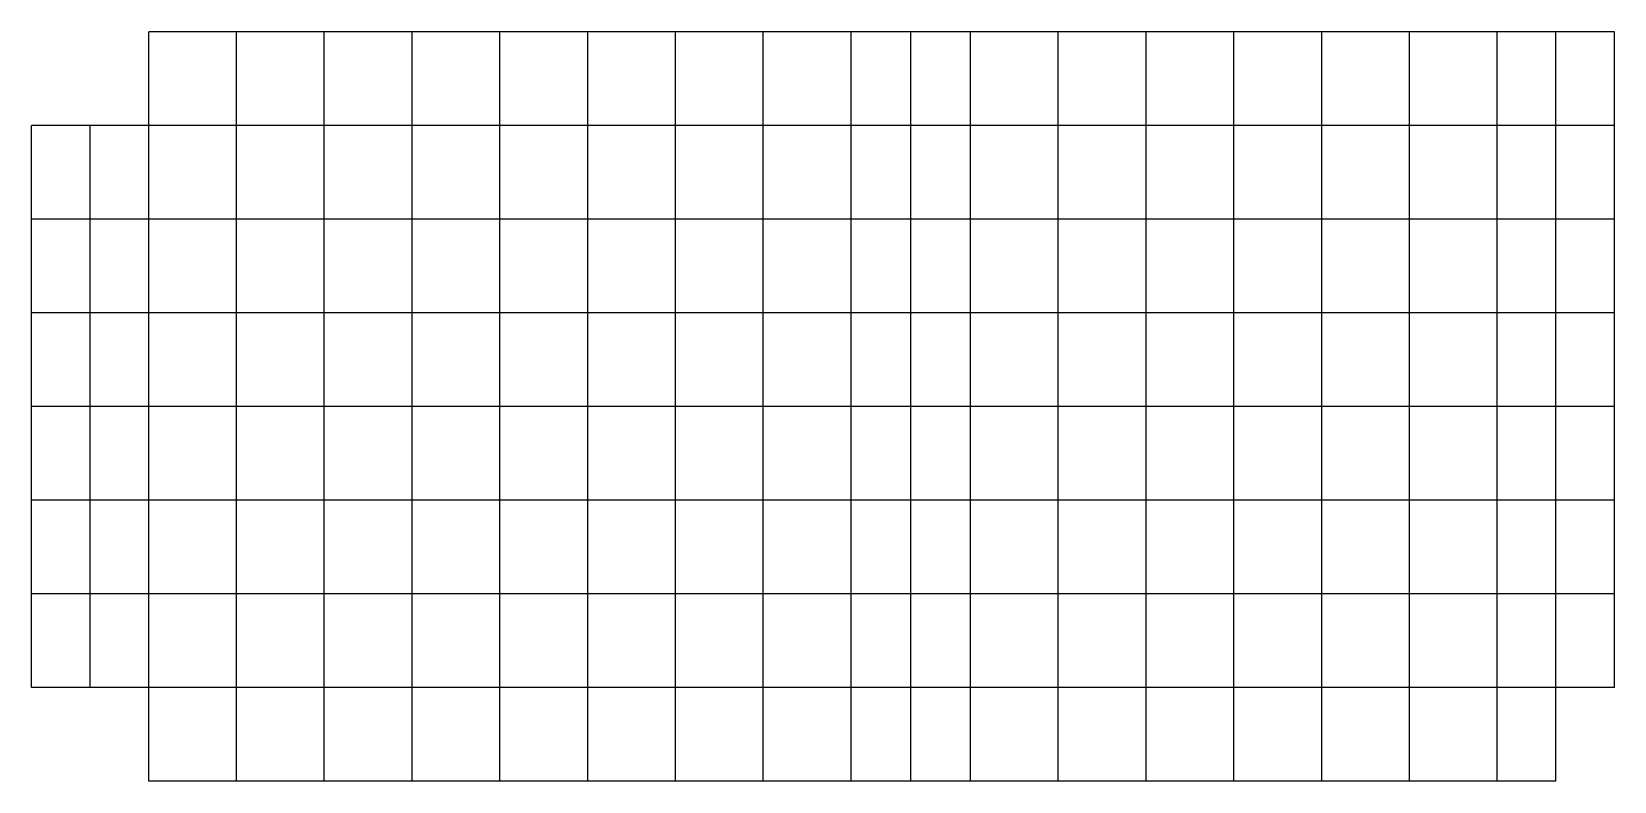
# Model space of a CAD drawing. Extents: x -150 to 68137, y 0 to 1132852.
# Drawn here: x 0 to 67600, y 0 to 32000 of the extents above; entities that cross this region are included whole.
import ezdxf

# ---------------------------------------------------------------- set-up
doc = ezdxf.new("R2010")
doc.units = 0
doc.layers.get('0').update_dxf_attribs({"color": 2, "linetype": 'CONTINUOUS'})

msp = doc.modelspace()

# ---------------------------------------------------------------- linework, layer by layer
for p, q in [((5000, 28000), (5000, 32000)), ((12500, 32000), (5000, 32000)), ((5000, 32000), (5000, 32000, 3330)), ((12500, 32000, 3330), (5000, 32000, 3330)), ((5000, 28000, 3330), (5000, 32000, 3330)), ((5000, 32000, 3330), (5000, 32000, 6460)), ((5000, 32000, 6460), (5000, 32000, 9590)), ((12500, 32000, 6460), (5000, 32000, 6460)), ((5000, 28000, 6460), (5000, 32000, 6460)), ((12500, 32000, 9590), (5000, 32000, 9590)), ((5000, 28000, 9590), (5000, 32000, 9590)), ((8750, 28000, 3330), (8750, 32000, 3330)), ((8750, 28000, 6460), (8750, 32000, 6460)), ((8750, 28000, 9590), (8750, 32000, 9590)), ((12500, 28000), (12500, 32000)), ((20000, 32000), (12500, 32000)), ((12500, 32000), (12500, 32000, 3330)), ((20000, 32000, 3330), (12500, 32000, 3330)), ((12500, 28000, 3330), (12500, 32000, 3330)), ((12500, 32000, 3330), (12500, 32000, 6460)), ((12500, 32000, 6460), (12500, 32000, 9590)), ((20000, 32000, 6460), (12500, 32000, 6460)), ((12500, 28000, 6460), (12500, 32000, 6460)), ((20000, 32000, 9590), (12500, 32000, 9590)), ((12500, 28000, 9590), (12500, 32000, 9590)), ((16250, 28000, 3330), (16250, 32000, 3330)), ((16250, 28000, 6460), (16250, 32000, 6460)), ((16250, 28000, 9590), (16250, 32000, 9590)), ((20000, 28000), (20000, 32000)), ((27500, 32000), (20000, 32000)), ((20000, 32000), (20000, 32000, 3330)), ((27500, 32000, 3330), (20000, 32000, 3330)), ((20000, 28000, 3330), (20000, 32000, 3330)), ((20000, 32000, 3330), (20000, 32000, 6460)), ((20000, 32000, 6460), (20000, 32000, 9590)), ((27500, 32000, 6460), (20000, 32000, 6460)), ((20000, 28000, 6460), (20000, 32000, 6460)), ((27500, 32000, 9590), (20000, 32000, 9590)), ((20000, 28000, 9590), (20000, 32000, 9590)), ((23750, 28000, 3330), (23750, 32000, 3330)), ((23750, 28000, 6460), (23750, 32000, 6460)), ((23750, 28000, 9590), (23750, 32000, 9590)), ((27500, 28000), (27500, 32000)), ((35000, 32000), (27500, 32000)), ((27500, 32000), (27500, 32000, 3330)), ((35000, 32000, 3330), (27500, 32000, 3330)), ((27500, 28000, 3330), (27500, 32000, 3330)), ((27500, 32000, 3330), (27500, 32000, 6460)), ((27500, 32000, 6460), (27500, 32000, 9590)), ((35000, 32000, 6460), (27500, 32000, 6460)), ((27500, 28000, 6460), (27500, 32000, 6460)), ((35000, 32000, 9590), (27500, 32000, 9590)), ((27500, 28000, 9590), (27500, 32000, 9590)), ((31250, 28000, 3330), (31250, 32000, 3330)), ((31250, 28000, 6460), (31250, 32000, 6460)), ((31250, 28000, 9590), (31250, 32000, 9590)), ((35000, 28000), (35000, 32000)), ((40100, 32000), (35000, 32000)), ((35000, 32000), (35000, 32000, 3330)), ((40100, 32000, 3330), (35000, 32000, 3330)), ((35000, 28000, 3330), (35000, 32000, 3330)), ((35000, 32000, 3330), (35000, 32000, 6460)), ((35000, 32000, 6460), (35000, 32000, 9590)), ((40100, 32000, 6460), (35000, 32000, 6460)), ((35000, 28000, 6460), (35000, 32000, 6460)), ((40100, 32000, 9590), (35000, 32000, 9590)), ((35000, 28000, 9590), (35000, 32000, 9590)), ((37550, 28000, 3330), (37550, 32000, 3330)), ((37550, 28000, 6460), (37550, 32000, 6460)), ((37550, 28000, 9590), (37550, 32000, 9590)), ((40100, 28000), (40100, 32000)), ((47600, 32000), (40100, 32000)), ((40100, 32000), (40100, 32000, 3330)), ((47600, 32000, 3330), (40100, 32000, 3330)), ((40100, 28000, 3330), (40100, 32000, 3330)), ((40100, 32000, 3330), (40100, 32000, 6460)), ((40100, 32000, 6460), (40100, 32000, 9590)), ((47600, 32000, 6460), (40100, 32000, 6460)), ((40100, 28000, 6460), (40100, 32000, 6460)), ((47600, 32000, 9590), (40100, 32000, 9590)), ((40100, 28000, 9590), (40100, 32000, 9590)), ((43850, 28000, 3330), (43850, 32000, 3330)), ((43850, 28000, 6460), (43850, 32000, 6460)), ((43850, 28000, 9590), (43850, 32000, 9590)), ((47600, 28000), (47600, 32000)), ((55100, 32000), (47600, 32000)), ((47600, 32000), (47600, 32000, 3330)), ((55100, 32000, 3330), (47600, 32000, 3330)), ((47600, 28000, 3330), (47600, 32000, 3330)), ((47600, 32000, 3330), (47600, 32000, 6460)), ((47600, 32000, 6460), (47600, 32000, 9590)), ((55100, 32000, 6460), (47600, 32000, 6460)), ((47600, 28000, 6460), (47600, 32000, 6460)), ((55100, 32000, 9590), (47600, 32000, 9590)), ((47600, 28000, 9590), (47600, 32000, 9590)), ((51350, 28000, 3330), (51350, 32000, 3330)), ((51350, 28000, 6460), (51350, 32000, 6460)), ((51350, 28000, 9590), (51350, 32000, 9590)), ((55100, 28000), (55100, 32000)), ((62600, 32000), (55100, 32000)), ((55100, 32000), (55100, 32000, 3330)), ((62600, 32000, 3330), (55100, 32000, 3330)), ((55100, 28000, 3330), (55100, 32000, 3330)), ((55100, 32000, 3330), (55100, 32000, 6460)), ((55100, 32000, 6460), (55100, 32000, 9590)), ((62600, 32000, 6460), (55100, 32000, 6460)), ((55100, 28000, 6460), (55100, 32000, 6460)), ((62600, 32000, 9590), (55100, 32000, 9590)), ((55100, 28000, 9590), (55100, 32000, 9590)), ((58850, 28000, 3330), (58850, 32000, 3330)), ((58850, 28000, 6460), (58850, 32000, 6460)), ((58850, 28000, 9590), (58850, 32000, 9590)), ((67600, 32000), (62600, 32000)), ((62600, 28000), (62600, 32000)), ((62600, 32000), (62600, 32000, 3330)), ((67600, 32000, 3330), (62600, 32000, 3330)), ((62600, 28000, 3330), (62600, 32000, 3330)), ((62600, 32000, 3330), (62600, 32000, 6460)), ((62600, 32000, 6460), (62600, 32000, 9590)), ((67600, 32000, 6460), (62600, 32000, 6460)), ((62600, 28000, 6460), (62600, 32000, 6460)), ((67600, 32000, 9590), (62600, 32000, 9590)), ((62600, 28000, 9590), (62600, 32000, 9590)), ((65100, 28000, 3330), (65100, 32000, 3330)), ((65100, 28000, 6460), (65100, 32000, 6460)), ((65100, 28000, 9590), (65100, 32000, 9590)), ((67600, 28000), (67600, 32000)), ((67600, 32000), (67600, 32000, 3330)), ((67600, 28000, 3330), (67600, 32000, 3330)), ((67600, 32000, 3330), (67600, 32000, 6460)), ((67600, 32000, 6460), (67600, 32000, 9590)), ((67600, 28000, 6460), (67600, 32000, 6460)), ((67600, 28000, 9590), (67600, 32000, 9590)), ((5000, 28000), (0, 28000)), ((0, 28000), (0, 28000, 3330)), ((0, 24000), (0, 28000)), ((0, 20000, 3330), (0, 28000, 3330)), ((5000, 28000, 3330), (0, 28000, 3330)), ((0, 28000, 3330), (0, 28000, 6460)), ((0, 28000, 6460), (0, 28000, 9590)), ((0, 20000, 6460), (0, 28000, 6460)), ((5000, 28000, 6460), (0, 28000, 6460)), ((0, 20000, 9590), (0, 28000, 9590)), ((5000, 28000, 9590), (0, 28000, 9590)), ((2500, 20000, 3330), (2500, 28000, 3330)), ((2500, 20000, 6460), (2500, 28000, 6460)), ((2500, 20000, 9590), (2500, 28000, 9590)), ((12500, 28000), (5000, 28000)), ((5000, 28000), (5000, 28000, 3330)), ((5000, 24000), (5000, 28000)), ((12500, 28000, 3330), (5000, 28000, 3330)), ((5000, 20000, 3330), (5000, 28000, 3330)), ((5000, 28000, 3330), (5000, 28000, 6460)), ((5000, 28000, 6460), (5000, 28000, 9590)), ((12500, 28000, 6460), (5000, 28000, 6460)), ((5000, 20000, 6460), (5000, 28000, 6460)), ((12500, 28000, 9590), (5000, 28000, 9590)), ((5000, 20000, 9590), (5000, 28000, 9590)), ((8750, 20000, 3330), (8750, 28000, 3330)), ((8750, 20000, 6460), (8750, 28000, 6460)), ((8750, 20000, 9590), (8750, 28000, 9590)), ((20000, 28000), (12500, 28000)), ((12500, 28000), (12500, 28000, 3330)), ((12500, 24000), (12500, 28000)), ((20000, 28000, 3330), (12500, 28000, 3330)), ((12500, 20000, 3330), (12500, 28000, 3330)), ((12500, 28000, 3330), (12500, 28000, 6460)), ((12500, 28000, 6460), (12500, 28000, 9590)), ((20000, 28000, 6460), (12500, 28000, 6460)), ((12500, 20000, 6460), (12500, 28000, 6460)), ((20000, 28000, 9590), (12500, 28000, 9590)), ((12500, 20000, 9590), (12500, 28000, 9590)), ((16250, 20000, 3330), (16250, 28000, 3330)), ((16250, 20000, 6460), (16250, 28000, 6460)), ((16250, 20000, 9590), (16250, 28000, 9590)), ((27500, 28000), (20000, 28000)), ((20000, 28000), (20000, 28000, 3330)), ((20000, 24000), (20000, 28000)), ((27500, 28000, 3330), (20000, 28000, 3330)), ((20000, 20000, 3330), (20000, 28000, 3330)), ((20000, 28000, 3330), (20000, 28000, 6460)), ((20000, 28000, 6460), (20000, 28000, 9590)), ((27500, 28000, 6460), (20000, 28000, 6460)), ((20000, 20000, 6460), (20000, 28000, 6460)), ((27500, 28000, 9590), (20000, 28000, 9590)), ((20000, 20000, 9590), (20000, 28000, 9590)), ((23750, 20000, 3330), (23750, 28000, 3330)), ((23750, 20000, 6460), (23750, 28000, 6460)), ((23750, 20000, 9590), (23750, 28000, 9590)), ((35000, 28000), (27500, 28000)), ((27500, 28000), (27500, 28000, 3330)), ((27500, 24000), (27500, 28000)), ((35000, 28000, 3330), (27500, 28000, 3330)), ((27500, 20000, 3330), (27500, 28000, 3330)), ((27500, 28000, 3330), (27500, 28000, 6460)), ((27500, 28000, 6460), (27500, 28000, 9590)), ((35000, 28000, 6460), (27500, 28000, 6460)), ((27500, 20000, 6460), (27500, 28000, 6460)), ((35000, 28000, 9590), (27500, 28000, 9590)), ((27500, 20000, 9590), (27500, 28000, 9590)), ((31250, 20000, 3330), (31250, 28000, 3330)), ((31250, 20000, 6460), (31250, 28000, 6460)), ((31250, 20000, 9590), (31250, 28000, 9590)), ((40100, 28000), (35000, 28000)), ((35000, 28000), (35000, 28000, 3330)), ((35000, 24000), (35000, 28000)), ((40100, 28000, 3330), (35000, 28000, 3330)), ((35000, 20000, 3330), (35000, 28000, 3330)), ((35000, 28000, 3330), (35000, 28000, 6460)), ((35000, 28000, 6460), (35000, 28000, 9590)), ((40100, 28000, 6460), (35000, 28000, 6460)), ((35000, 20000, 6460), (35000, 28000, 6460)), ((40100, 28000, 9590), (35000, 28000, 9590)), ((35000, 20000, 9590), (35000, 28000, 9590)), ((37550, 20000, 3330), (37550, 28000, 3330)), ((37550, 20000, 6460), (37550, 28000, 6460)), ((37550, 20000, 9590), (37550, 28000, 9590)), ((47600, 28000), (40100, 28000)), ((40100, 28000), (40100, 28000, 3330)), ((40100, 24000), (40100, 28000)), ((47600, 28000, 3330), (40100, 28000, 3330)), ((40100, 20000, 3330), (40100, 28000, 3330)), ((40100, 28000, 3330), (40100, 28000, 6460)), ((40100, 28000, 6460), (40100, 28000, 9590)), ((47600, 28000, 6460), (40100, 28000, 6460)), ((40100, 20000, 6460), (40100, 28000, 6460)), ((47600, 28000, 9590), (40100, 28000, 9590)), ((40100, 20000, 9590), (40100, 28000, 9590)), ((43850, 20000, 3330), (43850, 28000, 3330)), ((43850, 20000, 6460), (43850, 28000, 6460)), ((43850, 20000, 9590), (43850, 28000, 9590)), ((55100, 28000), (47600, 28000)), ((47600, 28000), (47600, 28000, 3330)), ((47600, 24000), (47600, 28000)), ((55100, 28000, 3330), (47600, 28000, 3330)), ((47600, 20000, 3330), (47600, 28000, 3330)), ((47600, 28000, 3330), (47600, 28000, 6460)), ((47600, 28000, 6460), (47600, 28000, 9590)), ((55100, 28000, 6460), (47600, 28000, 6460)), ((47600, 20000, 6460), (47600, 28000, 6460)), ((55100, 28000, 9590), (47600, 28000, 9590)), ((47600, 20000, 9590), (47600, 28000, 9590)), ((51350, 20000, 3330), (51350, 28000, 3330)), ((51350, 20000, 6460), (51350, 28000, 6460)), ((51350, 20000, 9590), (51350, 28000, 9590)), ((62600, 28000), (55100, 28000)), ((55100, 28000), (55100, 28000, 3330)), ((55100, 24000), (55100, 28000)), ((62600, 28000, 3330), (55100, 28000, 3330)), ((55100, 20000, 3330), (55100, 28000, 3330)), ((55100, 28000, 3330), (55100, 28000, 6460)), ((55100, 28000, 6460), (55100, 28000, 9590)), ((62600, 28000, 6460), (55100, 28000, 6460)), ((55100, 20000, 6460), (55100, 28000, 6460)), ((62600, 28000, 9590), (55100, 28000, 9590)), ((55100, 20000, 9590), (55100, 28000, 9590)), ((58850, 20000, 3330), (58850, 28000, 3330)), ((58850, 20000, 6460), (58850, 28000, 6460)), ((58850, 20000, 9590), (58850, 28000, 9590)), ((67600, 28000), (62600, 28000)), ((62600, 28000), (62600, 28000, 3330)), ((62600, 24000), (62600, 28000)), ((67600, 28000, 3330), (62600, 28000, 3330)), ((62600, 20000, 3330), (62600, 28000, 3330)), ((62600, 28000, 3330), (62600, 28000, 6460)), ((62600, 28000, 6460), (62600, 28000, 9590)), ((67600, 28000, 6460), (62600, 28000, 6460)), ((62600, 20000, 6460), (62600, 28000, 6460)), ((67600, 28000, 9590), (62600, 28000, 9590)), ((62600, 20000, 9590), (62600, 28000, 9590)), ((65100, 20000, 3330), (65100, 28000, 3330)), ((65100, 20000, 6460), (65100, 28000, 6460)), ((65100, 20000, 9590), (65100, 28000, 9590)), ((67600, 28000), (67600, 28000, 3330)), ((67600, 24000), (67600, 28000)), ((67600, 20000, 3330), (67600, 28000, 3330)), ((67600, 28000, 3330), (67600, 28000, 6460)), ((67600, 28000, 6460), (67600, 28000, 9590)), ((67600, 20000, 6460), (67600, 28000, 6460)), ((67600, 20000, 9590), (67600, 28000, 9590)), ((0, 20000), (0, 24000)), ((5000, 24000), (0, 24000)), ((5000, 20000), (5000, 24000)), ((12500, 24000), (5000, 24000)), ((12500, 20000), (12500, 24000)), ((20000, 24000), (12500, 24000)), ((20000, 20000), (20000, 24000)), ((27500, 24000), (20000, 24000)), ((27500, 20000), (27500, 24000)), ((35000, 24000), (27500, 24000)), ((35000, 20000), (35000, 24000)), ((40100, 24000), (35000, 24000)), ((40100, 20000), (40100, 24000)), ((47600, 24000), (40100, 24000)), ((47600, 20000), (47600, 24000)), ((55100, 24000), (47600, 24000)), ((55100, 20000), (55100, 24000)), ((62600, 24000), (55100, 24000)), ((62600, 20000), (62600, 24000)), ((67600, 24000), (62600, 24000)), ((67600, 20000), (67600, 24000)), ((0, 16000), (0, 20000)), ((5000, 20000), (0, 20000)), ((0, 20000), (0, 20000, 3330)), ((0, 16000, 3330), (0, 20000, 3330)), ((5000, 20000, 3330), (0, 20000, 3330)), ((0, 20000, 3330), (0, 20000, 6460)), ((0, 20000, 6460), (0, 20000, 9590)), ((0, 16000, 6460), (0, 20000, 6460)), ((5000, 20000, 6460), (0, 20000, 6460)), ((0, 16000, 9590), (0, 20000, 9590)), ((5000, 20000, 9590), (0, 20000, 9590)), ((2500, 16000, 3330), (2500, 20000, 3330)), ((2500, 16000, 6460), (2500, 20000, 6460)), ((2500, 16000, 9590), (2500, 20000, 9590)), ((5000, 16000), (5000, 20000)), ((12500, 20000), (5000, 20000)), ((5000, 20000), (5000, 20000, 3330)), ((12500, 20000, 3330), (5000, 20000, 3330)), ((5000, 12000, 3330), (5000, 20000, 3330)), ((5000, 20000, 3330), (5000, 20000, 6460)), ((5000, 20000, 6460), (5000, 20000, 9590)), ((12500, 20000, 6460), (5000, 20000, 6460)), ((5000, 12000, 6460), (5000, 20000, 6460)), ((12500, 20000, 9590), (5000, 20000, 9590)), ((5000, 12000, 9590), (5000, 20000, 9590)), ((8750, 16000, 3330), (8750, 20000, 3330)), ((8750, 16000, 6460), (8750, 20000, 6460)), ((8750, 16000, 9590), (8750, 20000, 9590)), ((12500, 16000), (12500, 20000)), ((20000, 20000), (12500, 20000)), ((12500, 20000), (12500, 20000, 3330)), ((20000, 20000, 3330), (12500, 20000, 3330)), ((12500, 16000, 3330), (12500, 20000, 3330)), ((12500, 20000, 3330), (12500, 20000, 6460)), ((12500, 20000, 6460), (12500, 20000, 9590)), ((20000, 20000, 6460), (12500, 20000, 6460)), ((12500, 16000, 6460), (12500, 20000, 6460)), ((20000, 20000, 9590), (12500, 20000, 9590)), ((12500, 16000, 9590), (12500, 20000, 9590)), ((16250, 16000, 3330), (16250, 20000, 3330)), ((16250, 16000, 6460), (16250, 20000, 6460)), ((16250, 16000, 9590), (16250, 20000, 9590)), ((20000, 16000), (20000, 20000)), ((27500, 20000), (20000, 20000)), ((20000, 20000), (20000, 20000, 3330)), ((27500, 20000, 3330), (20000, 20000, 3330)), ((20000, 16000, 3330), (20000, 20000, 3330)), ((20000, 20000, 3330), (20000, 20000, 6460)), ((20000, 20000, 6460), (20000, 20000, 9590)), ((27500, 20000, 6460), (20000, 20000, 6460)), ((20000, 16000, 6460), (20000, 20000, 6460)), ((27500, 20000, 9590), (20000, 20000, 9590)), ((20000, 16000, 9590), (20000, 20000, 9590)), ((23750, 16000, 3330), (23750, 20000, 3330)), ((23750, 16000, 6460), (23750, 20000, 6460)), ((23750, 16000, 9590), (23750, 20000, 9590)), ((27500, 16000), (27500, 20000)), ((35000, 20000), (27500, 20000)), ((27500, 20000), (27500, 20000, 3330)), ((35000, 20000, 3330), (27500, 20000, 3330)), ((27500, 16000, 3330), (27500, 20000, 3330)), ((27500, 20000, 3330), (27500, 20000, 6460)), ((27500, 20000, 6460), (27500, 20000, 9590)), ((35000, 20000, 6460), (27500, 20000, 6460)), ((27500, 16000, 6460), (27500, 20000, 6460)), ((35000, 20000, 9590), (27500, 20000, 9590)), ((27500, 16000, 9590), (27500, 20000, 9590)), ((31250, 16000, 3330), (31250, 20000, 3330)), ((31250, 16000, 6460), (31250, 20000, 6460)), ((31250, 16000, 9590), (31250, 20000, 9590)), ((35000, 16000), (35000, 20000)), ((40100, 20000), (35000, 20000)), ((35000, 20000), (35000, 20000, 3330)), ((40100, 20000, 3330), (35000, 20000, 3330)), ((35000, 16000, 3330), (35000, 20000, 3330)), ((35000, 20000, 3330), (35000, 20000, 6460)), ((35000, 20000, 6460), (35000, 20000, 9590)), ((40100, 20000, 6460), (35000, 20000, 6460)), ((35000, 16000, 6460), (35000, 20000, 6460)), ((40100, 20000, 9590), (35000, 20000, 9590)), ((35000, 16000, 9590), (35000, 20000, 9590)), ((37550, 16000, 3330), (37550, 20000, 3330)), ((37550, 16000, 6460), (37550, 20000, 6460)), ((37550, 16000, 9590), (37550, 20000, 9590)), ((40100, 16000), (40100, 20000)), ((47600, 20000), (40100, 20000)), ((40100, 20000), (40100, 20000, 3330)), ((47600, 20000, 3330), (40100, 20000, 3330)), ((40100, 16000, 3330), (40100, 20000, 3330)), ((40100, 20000, 3330), (40100, 20000, 6460)), ((40100, 20000, 6460), (40100, 20000, 9590)), ((47600, 20000, 6460), (40100, 20000, 6460)), ((40100, 16000, 6460), (40100, 20000, 6460)), ((47600, 20000, 9590), (40100, 20000, 9590)), ((40100, 16000, 9590), (40100, 20000, 9590)), ((43850, 16000, 3330), (43850, 20000, 3330)), ((43850, 16000, 6460), (43850, 20000, 6460)), ((43850, 16000, 9590), (43850, 20000, 9590)), ((47600, 16000), (47600, 20000)), ((55100, 20000), (47600, 20000)), ((47600, 20000), (47600, 20000, 3330)), ((55100, 20000, 3330), (47600, 20000, 3330)), ((47600, 16000, 3330), (47600, 20000, 3330)), ((47600, 20000, 3330), (47600, 20000, 6460)), ((47600, 20000, 6460), (47600, 20000, 9590)), ((55100, 20000, 6460), (47600, 20000, 6460)), ((47600, 16000, 6460), (47600, 20000, 6460)), ((55100, 20000, 9590), (47600, 20000, 9590)), ((47600, 16000, 9590), (47600, 20000, 9590)), ((51350, 16000, 3330), (51350, 20000, 3330)), ((51350, 16000, 6460), (51350, 20000, 6460)), ((51350, 16000, 9590), (51350, 20000, 9590)), ((55100, 16000), (55100, 20000)), ((62600, 20000), (55100, 20000)), ((55100, 20000), (55100, 20000, 3330)), ((62600, 20000, 3330), (55100, 20000, 3330)), ((55100, 16000, 3330), (55100, 20000, 3330)), ((55100, 20000, 3330), (55100, 20000, 6460)), ((55100, 20000, 6460), (55100, 20000, 9590)), ((62600, 20000, 6460), (55100, 20000, 6460)), ((55100, 16000, 6460), (55100, 20000, 6460)), ((62600, 20000, 9590), (55100, 20000, 9590)), ((55100, 16000, 9590), (55100, 20000, 9590)), ((58850, 16000, 3330), (58850, 20000, 3330)), ((58850, 16000, 6460), (58850, 20000, 6460)), ((58850, 16000, 9590), (58850, 20000, 9590)), ((67600, 20000), (62600, 20000)), ((62600, 16000), (62600, 20000)), ((62600, 20000), (62600, 20000, 3330)), ((67600, 20000, 3330), (62600, 20000, 3330)), ((62600, 16000, 3330), (62600, 20000, 3330)), ((62600, 20000, 3330), (62600, 20000, 6460)), ((62600, 20000, 6460), (62600, 20000, 9590)), ((67600, 20000, 6460), (62600, 20000, 6460)), ((62600, 16000, 6460), (62600, 20000, 6460)), ((67600, 20000, 9590), (62600, 20000, 9590)), ((62600, 16000, 9590), (62600, 20000, 9590)), ((65100, 16000, 3330), (65100, 20000, 3330)), ((65100, 16000, 6460), (65100, 20000, 6460)), ((65100, 16000, 9590), (65100, 20000, 9590)), ((67600, 16000), (67600, 20000)), ((67600, 20000), (67600, 20000, 3330)), ((67600, 16000, 3330), (67600, 20000, 3330)), ((67600, 20000, 3330), (67600, 20000, 6460)), ((67600, 20000, 6460), (67600, 20000, 9590)), ((67600, 16000, 6460), (67600, 20000, 6460)), ((67600, 16000, 9590), (67600, 20000, 9590)), ((0, 12000), (0, 16000)), ((5000, 16000), (0, 16000)), ((0, 16000), (0, 16000, 3330)), ((0, 12000, 3330), (0, 16000, 3330)), ((5000, 16000, 3330), (0, 16000, 3330)), ((0, 16000, 3330), (0, 16000, 6460)), ((0, 16000, 6460), (0, 16000, 9590)), ((0, 12000, 6460), (0, 16000, 6460)), ((5000, 16000, 6460), (0, 16000, 6460)), ((0, 12000, 9590), (0, 16000, 9590)), ((5000, 16000, 9590), (0, 16000, 9590)), ((2500, 12000, 3330), (2500, 16000, 3330)), ((2500, 12000, 6460), (2500, 16000, 6460)), ((2500, 12000, 9590), (2500, 16000, 9590)), ((5000, 12000), (5000, 16000)), ((12500, 16000), (5000, 16000)), ((12500, 16000, 3330), (5000, 16000, 3330)), ((12500, 16000, 6460), (5000, 16000, 6460)), ((12500, 16000, 9590), (5000, 16000, 9590)), ((8750, 12000, 3330), (8750, 16000, 3330)), ((8750, 12000, 6460), (8750, 16000, 6460)), ((8750, 12000, 9590), (8750, 16000, 9590)), ((12500, 12000), (12500, 16000)), ((20000, 16000), (12500, 16000)), ((12500, 16000), (12500, 16000, 3330)), ((20000, 16000, 3330), (12500, 16000, 3330)), ((12500, 12000, 3330), (12500, 16000, 3330)), ((12500, 16000, 3330), (12500, 16000, 6460)), ((12500, 16000, 6460), (12500, 16000, 9590)), ((20000, 16000, 6460), (12500, 16000, 6460)), ((12500, 12000, 6460), (12500, 16000, 6460)), ((20000, 16000, 9590), (12500, 16000, 9590)), ((12500, 12000, 9590), (12500, 16000, 9590)), ((16250, 12000, 3330), (16250, 16000, 3330)), ((16250, 12000, 6460), (16250, 16000, 6460)), ((16250, 12000, 9590), (16250, 16000, 9590)), ((20000, 12000), (20000, 16000)), ((27500, 16000), (20000, 16000)), ((20000, 16000), (20000, 16000, 3330)), ((27500, 16000, 3330), (20000, 16000, 3330)), ((20000, 12000, 3330), (20000, 16000, 3330)), ((20000, 16000, 3330), (20000, 16000, 6460)), ((20000, 16000, 6460), (20000, 16000, 9590)), ((27500, 16000, 6460), (20000, 16000, 6460)), ((20000, 12000, 6460), (20000, 16000, 6460)), ((27500, 16000, 9590), (20000, 16000, 9590)), ((20000, 12000, 9590), (20000, 16000, 9590)), ((23750, 12000, 3330), (23750, 16000, 3330)), ((23750, 12000, 6460), (23750, 16000, 6460)), ((23750, 12000, 9590), (23750, 16000, 9590)), ((27500, 12000), (27500, 16000)), ((35000, 16000), (27500, 16000)), ((27500, 16000), (27500, 16000, 3330)), ((35000, 16000, 3330), (27500, 16000, 3330)), ((27500, 12000, 3330), (27500, 16000, 3330)), ((27500, 16000, 3330), (27500, 16000, 6460)), ((27500, 16000, 6460), (27500, 16000, 9590)), ((35000, 16000, 6460), (27500, 16000, 6460)), ((27500, 12000, 6460), (27500, 16000, 6460)), ((35000, 16000, 9590), (27500, 16000, 9590)), ((27500, 12000, 9590), (27500, 16000, 9590)), ((31250, 12000, 3330), (31250, 16000, 3330)), ((31250, 12000, 6460), (31250, 16000, 6460)), ((31250, 12000, 9590), (31250, 16000, 9590)), ((35000, 12000), (35000, 16000)), ((40100, 16000), (35000, 16000)), ((35000, 16000), (35000, 16000, 3330)), ((40100, 16000, 3330), (35000, 16000, 3330)), ((35000, 12000, 3330), (35000, 16000, 3330)), ((35000, 16000, 3330), (35000, 16000, 6460)), ((35000, 16000, 6460), (35000, 16000, 9590)), ((40100, 16000, 6460), (35000, 16000, 6460)), ((35000, 12000, 6460), (35000, 16000, 6460)), ((40100, 16000, 9590), (35000, 16000, 9590)), ((35000, 12000, 9590), (35000, 16000, 9590)), ((37550, 12000, 3330), (37550, 16000, 3330)), ((37550, 12000, 6460), (37550, 16000, 6460)), ((37550, 12000, 9590), (37550, 16000, 9590)), ((40100, 12000), (40100, 16000)), ((47600, 16000), (40100, 16000)), ((40100, 16000), (40100, 16000, 3330)), ((47600, 16000, 3330), (40100, 16000, 3330)), ((40100, 12000, 3330), (40100, 16000, 3330)), ((40100, 16000, 3330), (40100, 16000, 6460)), ((40100, 16000, 6460), (40100, 16000, 9590)), ((47600, 16000, 6460), (40100, 16000, 6460)), ((40100, 12000, 6460), (40100, 16000, 6460)), ((47600, 16000, 9590), (40100, 16000, 9590)), ((40100, 12000, 9590), (40100, 16000, 9590)), ((43850, 12000, 3330), (43850, 16000, 3330)), ((43850, 12000, 6460), (43850, 16000, 6460)), ((43850, 12000, 9590), (43850, 16000, 9590)), ((47600, 12000), (47600, 16000)), ((55100, 16000), (47600, 16000)), ((47600, 16000), (47600, 16000, 3330)), ((55100, 16000, 3330), (47600, 16000, 3330)), ((47600, 12000, 3330), (47600, 16000, 3330)), ((47600, 16000, 3330), (47600, 16000, 6460)), ((47600, 16000, 6460), (47600, 16000, 9590)), ((55100, 16000, 6460), (47600, 16000, 6460)), ((47600, 12000, 6460), (47600, 16000, 6460)), ((55100, 16000, 9590), (47600, 16000, 9590)), ((47600, 12000, 9590), (47600, 16000, 9590)), ((51350, 12000, 3330), (51350, 16000, 3330)), ((51350, 12000, 6460), (51350, 16000, 6460)), ((51350, 12000, 9590), (51350, 16000, 9590)), ((55100, 12000), (55100, 16000)), ((62600, 16000), (55100, 16000)), ((55100, 16000), (55100, 16000, 3330)), ((62600, 16000, 3330), (55100, 16000, 3330)), ((55100, 12000, 3330), (55100, 16000, 3330)), ((55100, 16000, 3330), (55100, 16000, 6460)), ((55100, 16000, 6460), (55100, 16000, 9590)), ((62600, 16000, 6460), (55100, 16000, 6460)), ((55100, 12000, 6460), (55100, 16000, 6460)), ((62600, 16000, 9590), (55100, 16000, 9590)), ((55100, 12000, 9590), (55100, 16000, 9590)), ((58850, 12000, 3330), (58850, 16000, 3330)), ((58850, 12000, 6460), (58850, 16000, 6460)), ((58850, 12000, 9590), (58850, 16000, 9590)), ((67600, 16000), (62600, 16000)), ((62600, 12000), (62600, 16000)), ((62600, 16000), (62600, 16000, 3330)), ((67600, 16000, 3330), (62600, 16000, 3330)), ((62600, 12000, 3330), (62600, 16000, 3330)), ((62600, 16000, 3330), (62600, 16000, 6460)), ((62600, 16000, 6460), (62600, 16000, 9590)), ((67600, 16000, 6460), (62600, 16000, 6460)), ((62600, 12000, 6460), (62600, 16000, 6460)), ((67600, 16000, 9590), (62600, 16000, 9590)), ((62600, 12000, 9590), (62600, 16000, 9590)), ((65100, 12000, 3330), (65100, 16000, 3330)), ((65100, 12000, 6460), (65100, 16000, 6460)), ((65100, 12000, 9590), (65100, 16000, 9590)), ((67600, 12000), (67600, 16000)), ((67600, 16000), (67600, 16000, 3330)), ((67600, 12000, 3330), (67600, 16000, 3330)), ((67600, 16000, 3330), (67600, 16000, 6460)), ((67600, 16000, 6460), (67600, 16000, 9590)), ((67600, 12000, 6460), (67600, 16000, 6460)), ((67600, 12000, 9590), (67600, 16000, 9590)), ((5000, 12000), (0, 12000)), ((0, 12000), (0, 12000, 3330)), ((0, 8000), (0, 12000)), ((0, 4000, 3330), (0, 12000, 3330)), ((5000, 12000, 3330), (0, 12000, 3330)), ((0, 12000, 3330), (0, 12000, 6460)), ((0, 12000, 6460), (0, 12000, 9590)), ((0, 4000, 6460), (0, 12000, 6460)), ((5000, 12000, 6460), (0, 12000, 6460)), ((0, 4000, 9590), (0, 12000, 9590)), ((5000, 12000, 9590), (0, 12000, 9590)), ((2500, 4000, 3330), (2500, 12000, 3330)), ((2500, 4000, 6460), (2500, 12000, 6460)), ((2500, 4000, 9590), (2500, 12000, 9590)), ((12500, 12000), (5000, 12000)), ((5000, 12000), (5000, 12000, 3330)), ((5000, 8000), (5000, 12000)), ((12500, 12000, 3330), (5000, 12000, 3330)), ((5000, 4000, 3330), (5000, 12000, 3330)), ((5000, 12000, 3330), (5000, 12000, 6460)), ((5000, 12000, 6460), (5000, 12000, 9590)), ((12500, 12000, 6460), (5000, 12000, 6460)), ((5000, 4000, 6460), (5000, 12000, 6460)), ((12500, 12000, 9590), (5000, 12000, 9590)), ((5000, 4000, 9590), (5000, 12000, 9590)), ((8750, 4000, 3330), (8750, 12000, 3330)), ((8750, 4000, 6460), (8750, 12000, 6460)), ((8750, 4000, 9590), (8750, 12000, 9590)), ((20000, 12000), (12500, 12000)), ((12500, 12000), (12500, 12000, 3330)), ((12500, 8000), (12500, 12000)), ((20000, 12000, 3330), (12500, 12000, 3330)), ((12500, 4000, 3330), (12500, 12000, 3330)), ((12500, 12000, 3330), (12500, 12000, 6460)), ((12500, 12000, 6460), (12500, 12000, 9590)), ((20000, 12000, 6460), (12500, 12000, 6460)), ((12500, 4000, 6460), (12500, 12000, 6460)), ((20000, 12000, 9590), (12500, 12000, 9590)), ((12500, 4000, 9590), (12500, 12000, 9590)), ((16250, 4000, 3330), (16250, 12000, 3330)), ((16250, 4000, 6460), (16250, 12000, 6460)), ((16250, 4000, 9590), (16250, 12000, 9590)), ((27500, 12000), (20000, 12000)), ((20000, 12000), (20000, 12000, 3330)), ((20000, 8000), (20000, 12000)), ((27500, 12000, 3330), (20000, 12000, 3330)), ((20000, 4000, 3330), (20000, 12000, 3330)), ((20000, 12000, 3330), (20000, 12000, 6460)), ((20000, 12000, 6460), (20000, 12000, 9590)), ((27500, 12000, 6460), (20000, 12000, 6460)), ((20000, 4000, 6460), (20000, 12000, 6460)), ((27500, 12000, 9590), (20000, 12000, 9590)), ((20000, 4000, 9590), (20000, 12000, 9590)), ((23750, 4000, 3330), (23750, 12000, 3330)), ((23750, 4000, 6460), (23750, 12000, 6460)), ((23750, 4000, 9590), (23750, 12000, 9590)), ((35000, 12000), (27500, 12000)), ((27500, 12000), (27500, 12000, 3330)), ((27500, 8000), (27500, 12000)), ((35000, 12000, 3330), (27500, 12000, 3330)), ((27500, 4000, 3330), (27500, 12000, 3330)), ((27500, 12000, 3330), (27500, 12000, 6460)), ((27500, 12000, 6460), (27500, 12000, 9590)), ((35000, 12000, 6460), (27500, 12000, 6460)), ((27500, 4000, 6460), (27500, 12000, 6460)), ((35000, 12000, 9590), (27500, 12000, 9590)), ((27500, 4000, 9590), (27500, 12000, 9590)), ((31250, 4000, 3330), (31250, 12000, 3330)), ((31250, 4000, 6460), (31250, 12000, 6460)), ((31250, 4000, 9590), (31250, 12000, 9590)), ((40100, 12000), (35000, 12000)), ((35000, 12000), (35000, 12000, 3330)), ((35000, 8000), (35000, 12000)), ((40100, 12000, 3330), (35000, 12000, 3330)), ((35000, 4000, 3330), (35000, 12000, 3330)), ((35000, 12000, 3330), (35000, 12000, 6460)), ((35000, 12000, 6460), (35000, 12000, 9590)), ((40100, 12000, 6460), (35000, 12000, 6460)), ((35000, 4000, 6460), (35000, 12000, 6460)), ((40100, 12000, 9590), (35000, 12000, 9590)), ((35000, 4000, 9590), (35000, 12000, 9590)), ((37550, 4000, 3330), (37550, 12000, 3330)), ((37550, 4000, 6460), (37550, 12000, 6460)), ((37550, 4000, 9590), (37550, 12000, 9590)), ((47600, 12000), (40100, 12000)), ((40100, 12000), (40100, 12000, 3330)), ((40100, 8000), (40100, 12000)), ((47600, 12000, 3330), (40100, 12000, 3330)), ((40100, 4000, 3330), (40100, 12000, 3330)), ((40100, 12000, 3330), (40100, 12000, 6460)), ((40100, 12000, 6460), (40100, 12000, 9590)), ((47600, 12000, 6460), (40100, 12000, 6460)), ((40100, 4000, 6460), (40100, 12000, 6460)), ((47600, 12000, 9590), (40100, 12000, 9590)), ((40100, 4000, 9590), (40100, 12000, 9590)), ((43850, 4000, 3330), (43850, 12000, 3330)), ((43850, 4000, 6460), (43850, 12000, 6460)), ((43850, 4000, 9590), (43850, 12000, 9590)), ((55100, 12000), (47600, 12000)), ((47600, 12000), (47600, 12000, 3330)), ((47600, 8000), (47600, 12000)), ((55100, 12000, 3330), (47600, 12000, 3330)), ((47600, 4000, 3330), (47600, 12000, 3330)), ((47600, 12000, 3330), (47600, 12000, 6460)), ((47600, 12000, 6460), (47600, 12000, 9590)), ((55100, 12000, 6460), (47600, 12000, 6460)), ((47600, 4000, 6460), (47600, 12000, 6460)), ((55100, 12000, 9590), (47600, 12000, 9590)), ((47600, 4000, 9590), (47600, 12000, 9590)), ((51350, 4000, 3330), (51350, 12000, 3330)), ((51350, 4000, 6460), (51350, 12000, 6460)), ((51350, 4000, 9590), (51350, 12000, 9590)), ((62600, 12000), (55100, 12000)), ((55100, 12000), (55100, 12000, 3330)), ((55100, 8000), (55100, 12000)), ((62600, 12000, 3330), (55100, 12000, 3330)), ((55100, 4000, 3330), (55100, 12000, 3330)), ((55100, 12000, 3330), (55100, 12000, 6460)), ((55100, 12000, 6460), (55100, 12000, 9590)), ((62600, 12000, 6460), (55100, 12000, 6460)), ((55100, 4000, 6460), (55100, 12000, 6460)), ((62600, 12000, 9590), (55100, 12000, 9590)), ((55100, 4000, 9590), (55100, 12000, 9590)), ((58850, 4000, 3330), (58850, 12000, 3330)), ((58850, 4000, 6460), (58850, 12000, 6460)), ((58850, 4000, 9590), (58850, 12000, 9590)), ((67600, 12000), (62600, 12000)), ((62600, 12000), (62600, 12000, 3330)), ((62600, 8000), (62600, 12000)), ((67600, 12000, 3330), (62600, 12000, 3330)), ((62600, 4000, 3330), (62600, 12000, 3330)), ((62600, 12000, 3330), (62600, 12000, 6460)), ((62600, 12000, 6460), (62600, 12000, 9590)), ((67600, 12000, 6460), (62600, 12000, 6460)), ((62600, 4000, 6460), (62600, 12000, 6460)), ((67600, 12000, 9590), (62600, 12000, 9590)), ((62600, 4000, 9590), (62600, 12000, 9590)), ((65100, 4000, 3330), (65100, 12000, 3330)), ((65100, 4000, 6460), (65100, 12000, 6460)), ((65100, 4000, 9590), (65100, 12000, 9590)), ((67600, 12000), (67600, 12000, 3330)), ((67600, 8000), (67600, 12000)), ((67600, 4000, 3330), (67600, 12000, 3330)), ((67600, 12000, 3330), (67600, 12000, 6460)), ((67600, 12000, 6460), (67600, 12000, 9590)), ((67600, 4000, 6460), (67600, 12000, 6460)), ((67600, 4000, 9590), (67600, 12000, 9590)), ((0, 4000), (0, 8000)), ((5000, 8000), (0, 8000)), ((5000, 4000), (5000, 8000)), ((12500, 8000), (5000, 8000)), ((12500, 4000), (12500, 8000)), ((20000, 8000), (12500, 8000)), ((20000, 4000), (20000, 8000)), ((27500, 8000), (20000, 8000)), ((27500, 4000), (27500, 8000)), ((35000, 8000), (27500, 8000)), ((35000, 4000), (35000, 8000)), ((40100, 8000), (35000, 8000)), ((40100, 4000), (40100, 8000)), ((47600, 8000), (40100, 8000)), ((47600, 4000), (47600, 8000)), ((55100, 8000), (47600, 8000)), ((55100, 4000), (55100, 8000)), ((62600, 8000), (55100, 8000)), ((62600, 4000), (62600, 8000)), ((67600, 8000), (62600, 8000)), ((67600, 4000), (67600, 8000)), ((5000, 4000), (0, 4000)), ((0, 4000), (0, 4000, 3330)), ((5000, 4000, 3330), (0, 4000, 3330)), ((0, 4000, 3330), (0, 4000, 6460)), ((0, 4000, 6460), (0, 4000, 9590)), ((5000, 4000, 6460), (0, 4000, 6460)), ((5000, 4000, 9590), (0, 4000, 9590)), ((5000, 0), (5000, 4000)), ((12500, 4000), (5000, 4000)), ((5000, 4000), (5000, 4000, 3330)), ((12500, 4000, 3330), (5000, 4000, 3330)), ((5000, 0, 3330), (5000, 4000, 3330)), ((5000, 4000, 3330), (5000, 4000, 6460)), ((5000, 4000, 6460), (5000, 4000, 9590)), ((12500, 4000, 6460), (5000, 4000, 6460)), ((5000, 0, 6460), (5000, 4000, 6460)), ((12500, 4000, 9590), (5000, 4000, 9590)), ((5000, 0, 9590), (5000, 4000, 9590)), ((8750, 0, 3330), (8750, 4000, 3330)), ((8750, 0, 6460), (8750, 4000, 6460)), ((8750, 0, 9590), (8750, 4000, 9590)), ((12500, 0), (12500, 4000)), ((20000, 4000), (12500, 4000)), ((12500, 4000), (12500, 4000, 3330)), ((20000, 4000, 3330), (12500, 4000, 3330)), ((12500, 0, 3330), (12500, 4000, 3330)), ((12500, 4000, 3330), (12500, 4000, 6460)), ((12500, 4000, 6460), (12500, 4000, 9590)), ((20000, 4000, 6460), (12500, 4000, 6460)), ((12500, 0, 6460), (12500, 4000, 6460)), ((20000, 4000, 9590), (12500, 4000, 9590)), ((12500, 0, 9590), (12500, 4000, 9590)), ((16250, 0, 3330), (16250, 4000, 3330)), ((16250, 0, 6460), (16250, 4000, 6460)), ((16250, 0, 9590), (16250, 4000, 9590)), ((20000, 0), (20000, 4000)), ((27500, 4000), (20000, 4000)), ((20000, 4000), (20000, 4000, 3330)), ((27500, 4000, 3330), (20000, 4000, 3330)), ((20000, 0, 3330), (20000, 4000, 3330)), ((20000, 4000, 3330), (20000, 4000, 6460)), ((20000, 4000, 6460), (20000, 4000, 9590)), ((27500, 4000, 6460), (20000, 4000, 6460)), ((20000, 0, 6460), (20000, 4000, 6460)), ((27500, 4000, 9590), (20000, 4000, 9590)), ((20000, 0, 9590), (20000, 4000, 9590)), ((23750, 0, 3330), (23750, 4000, 3330)), ((23750, 0, 6460), (23750, 4000, 6460)), ((23750, 0, 9590), (23750, 4000, 9590)), ((27500, 0), (27500, 4000)), ((35000, 4000), (27500, 4000)), ((27500, 4000), (27500, 4000, 3330)), ((35000, 4000, 3330), (27500, 4000, 3330)), ((27500, 0, 3330), (27500, 4000, 3330)), ((27500, 4000, 3330), (27500, 4000, 6460)), ((27500, 4000, 6460), (27500, 4000, 9590)), ((35000, 4000, 6460), (27500, 4000, 6460)), ((27500, 0, 6460), (27500, 4000, 6460)), ((35000, 4000, 9590), (27500, 4000, 9590)), ((27500, 0, 9590), (27500, 4000, 9590)), ((31250, 0, 3330), (31250, 4000, 3330)), ((31250, 0, 6460), (31250, 4000, 6460)), ((31250, 0, 9590), (31250, 4000, 9590)), ((35000, 0), (35000, 4000)), ((40100, 4000), (35000, 4000)), ((35000, 4000), (35000, 4000, 3330)), ((40100, 4000, 3330), (35000, 4000, 3330)), ((35000, 0, 3330), (35000, 4000, 3330)), ((35000, 4000, 3330), (35000, 4000, 6460)), ((35000, 4000, 6460), (35000, 4000, 9590)), ((40100, 4000, 6460), (35000, 4000, 6460)), ((35000, 0, 6460), (35000, 4000, 6460)), ((40100, 4000, 9590), (35000, 4000, 9590)), ((35000, 0, 9590), (35000, 4000, 9590)), ((37550, 0, 3330), (37550, 4000, 3330)), ((37550, 0, 6460), (37550, 4000, 6460)), ((37550, 0, 9590), (37550, 4000, 9590)), ((40100, 0), (40100, 4000)), ((47600, 4000), (40100, 4000)), ((40100, 4000), (40100, 4000, 3330)), ((47600, 4000, 3330), (40100, 4000, 3330)), ((40100, 0, 3330), (40100, 4000, 3330)), ((40100, 4000, 3330), (40100, 4000, 6460)), ((40100, 4000, 6460), (40100, 4000, 9590)), ((47600, 4000, 6460), (40100, 4000, 6460)), ((40100, 0, 6460), (40100, 4000, 6460)), ((47600, 4000, 9590), (40100, 4000, 9590)), ((40100, 0, 9590), (40100, 4000, 9590)), ((43850, 0, 3330), (43850, 4000, 3330)), ((43850, 0, 6460), (43850, 4000, 6460)), ((43850, 0, 9590), (43850, 4000, 9590)), ((47600, 0), (47600, 4000)), ((55100, 4000), (47600, 4000)), ((47600, 4000), (47600, 4000, 3330)), ((55100, 4000, 3330), (47600, 4000, 3330)), ((47600, 0, 3330), (47600, 4000, 3330)), ((47600, 4000, 3330), (47600, 4000, 6460)), ((47600, 4000, 6460), (47600, 4000, 9590)), ((55100, 4000, 6460), (47600, 4000, 6460)), ((47600, 0, 6460), (47600, 4000, 6460)), ((55100, 4000, 9590), (47600, 4000, 9590)), ((47600, 0, 9590), (47600, 4000, 9590)), ((51350, 0, 3330), (51350, 4000, 3330)), ((51350, 0, 6460), (51350, 4000, 6460)), ((51350, 0, 9590), (51350, 4000, 9590)), ((55100, 0), (55100, 4000)), ((62600, 4000), (55100, 4000)), ((55100, 4000), (55100, 4000, 3330)), ((62600, 4000, 3330), (55100, 4000, 3330)), ((55100, 0, 3330), (55100, 4000, 3330)), ((55100, 4000, 3330), (55100, 4000, 6460)), ((55100, 4000, 6460), (55100, 4000, 9590)), ((62600, 4000, 6460), (55100, 4000, 6460)), ((55100, 0, 6460), (55100, 4000, 6460)), ((62600, 4000, 9590), (55100, 4000, 9590)), ((55100, 0, 9590), (55100, 4000, 9590)), ((58850, 0, 3330), (58850, 4000, 3330)), ((58850, 0, 6460), (58850, 4000, 6460)), ((58850, 0, 9590), (58850, 4000, 9590)), ((62600, 0), (62600, 4000)), ((65100, 4000), (62600, 4000)), ((62600, 4000), (62600, 4000, 3330)), ((67600, 4000, 3330), (62600, 4000, 3330)), ((62600, 0, 3330), (62600, 4000, 3330)), ((62600, 4000, 3330), (62600, 4000, 6460)), ((62600, 4000, 6460), (62600, 4000, 9590)), ((67600, 4000, 6460), (62600, 4000, 6460)), ((62600, 0, 6460), (62600, 4000, 6460)), ((67600, 4000, 9590), (62600, 4000, 9590)), ((62600, 0, 9590), (62600, 4000, 9590)), ((67600, 4000), (65100, 4000)), ((65100, 0), (65100, 4000)), ((65100, 0, 3330), (65100, 4000, 3330)), ((65100, 0, 6460), (65100, 4000, 6460)), ((65100, 0, 9590), (65100, 4000, 9590)), ((67600, 4000), (67600, 4000, 3330)), ((67600, 4000, 3330), (67600, 4000, 6460)), ((67600, 4000, 6460), (67600, 4000, 9590)), ((12500, 0), (5000, 0)), ((5000, 0), (5000, 0, 3330)), ((12500, 0, 3330), (5000, 0, 3330)), ((5000, 0, 3330), (5000, 0, 6460)), ((5000, 0, 6460), (5000, 0, 9590)), ((12500, 0, 6460), (5000, 0, 6460)), ((12500, 0, 9590), (5000, 0, 9590)), ((20000, 0), (12500, 0)), ((12500, 0), (12500, 0, 3330)), ((20000, 0, 3330), (12500, 0, 3330)), ((12500, 0, 3330), (12500, 0, 6460)), ((12500, 0, 6460), (12500, 0, 9590)), ((20000, 0, 6460), (12500, 0, 6460)), ((20000, 0, 9590), (12500, 0, 9590)), ((27500, 0), (20000, 0)), ((20000, 0), (20000, 0, 3330)), ((27500, 0, 3330), (20000, 0, 3330)), ((20000, 0, 3330), (20000, 0, 6460)), ((20000, 0, 6460), (20000, 0, 9590)), ((27500, 0, 6460), (20000, 0, 6460)), ((27500, 0, 9590), (20000, 0, 9590)), ((35000, 0), (27500, 0)), ((27500, 0), (27500, 0, 3330)), ((35000, 0, 3330), (27500, 0, 3330)), ((27500, 0, 3330), (27500, 0, 6460)), ((27500, 0, 6460), (27500, 0, 9590)), ((35000, 0, 6460), (27500, 0, 6460)), ((35000, 0, 9590), (27500, 0, 9590)), ((40100, 0), (35000, 0)), ((35000, 0), (35000, 0, 3330)), ((40100, 0, 3330), (35000, 0, 3330)), ((35000, 0, 3330), (35000, 0, 6460)), ((35000, 0, 6460), (35000, 0, 9590)), ((40100, 0, 6460), (35000, 0, 6460)), ((40100, 0, 9590), (35000, 0, 9590)), ((47600, 0), (40100, 0)), ((40100, 0), (40100, 0, 3330)), ((47600, 0, 3330), (40100, 0, 3330)), ((40100, 0, 3330), (40100, 0, 6460)), ((40100, 0, 6460), (40100, 0, 9590)), ((47600, 0, 6460), (40100, 0, 6460)), ((47600, 0, 9590), (40100, 0, 9590)), ((55100, 0), (47600, 0)), ((47600, 0), (47600, 0, 3330)), ((55100, 0, 3330), (47600, 0, 3330)), ((47600, 0, 3330), (47600, 0, 6460)), ((47600, 0, 6460), (47600, 0, 9590)), ((55100, 0, 6460), (47600, 0, 6460)), ((55100, 0, 9590), (47600, 0, 9590)), ((62600, 0), (55100, 0)), ((55100, 0), (55100, 0, 3330)), ((62600, 0, 3330), (55100, 0, 3330)), ((55100, 0, 3330), (55100, 0, 6460)), ((55100, 0, 6460), (55100, 0, 9590)), ((62600, 0, 6460), (55100, 0, 6460)), ((62600, 0, 9590), (55100, 0, 9590)), ((65100, 0), (62600, 0)), ((62600, 0), (62600, 0, 3330)), ((65100, 0, 3330), (62600, 0, 3330)), ((62600, 0, 3330), (62600, 0, 6460)), ((62600, 0, 6460), (62600, 0, 9590)), ((65100, 0, 6460), (62600, 0, 6460)), ((65100, 0, 9590), (62600, 0, 9590)), ((65100, 0), (65100, 0, 3330)), ((65100, 0, 3330), (65100, 0, 6460)), ((65100, 0, 6460), (65100, 0, 9590))]:
    msp.add_line(p, q)

doc.saveas('drawing.dxf')
